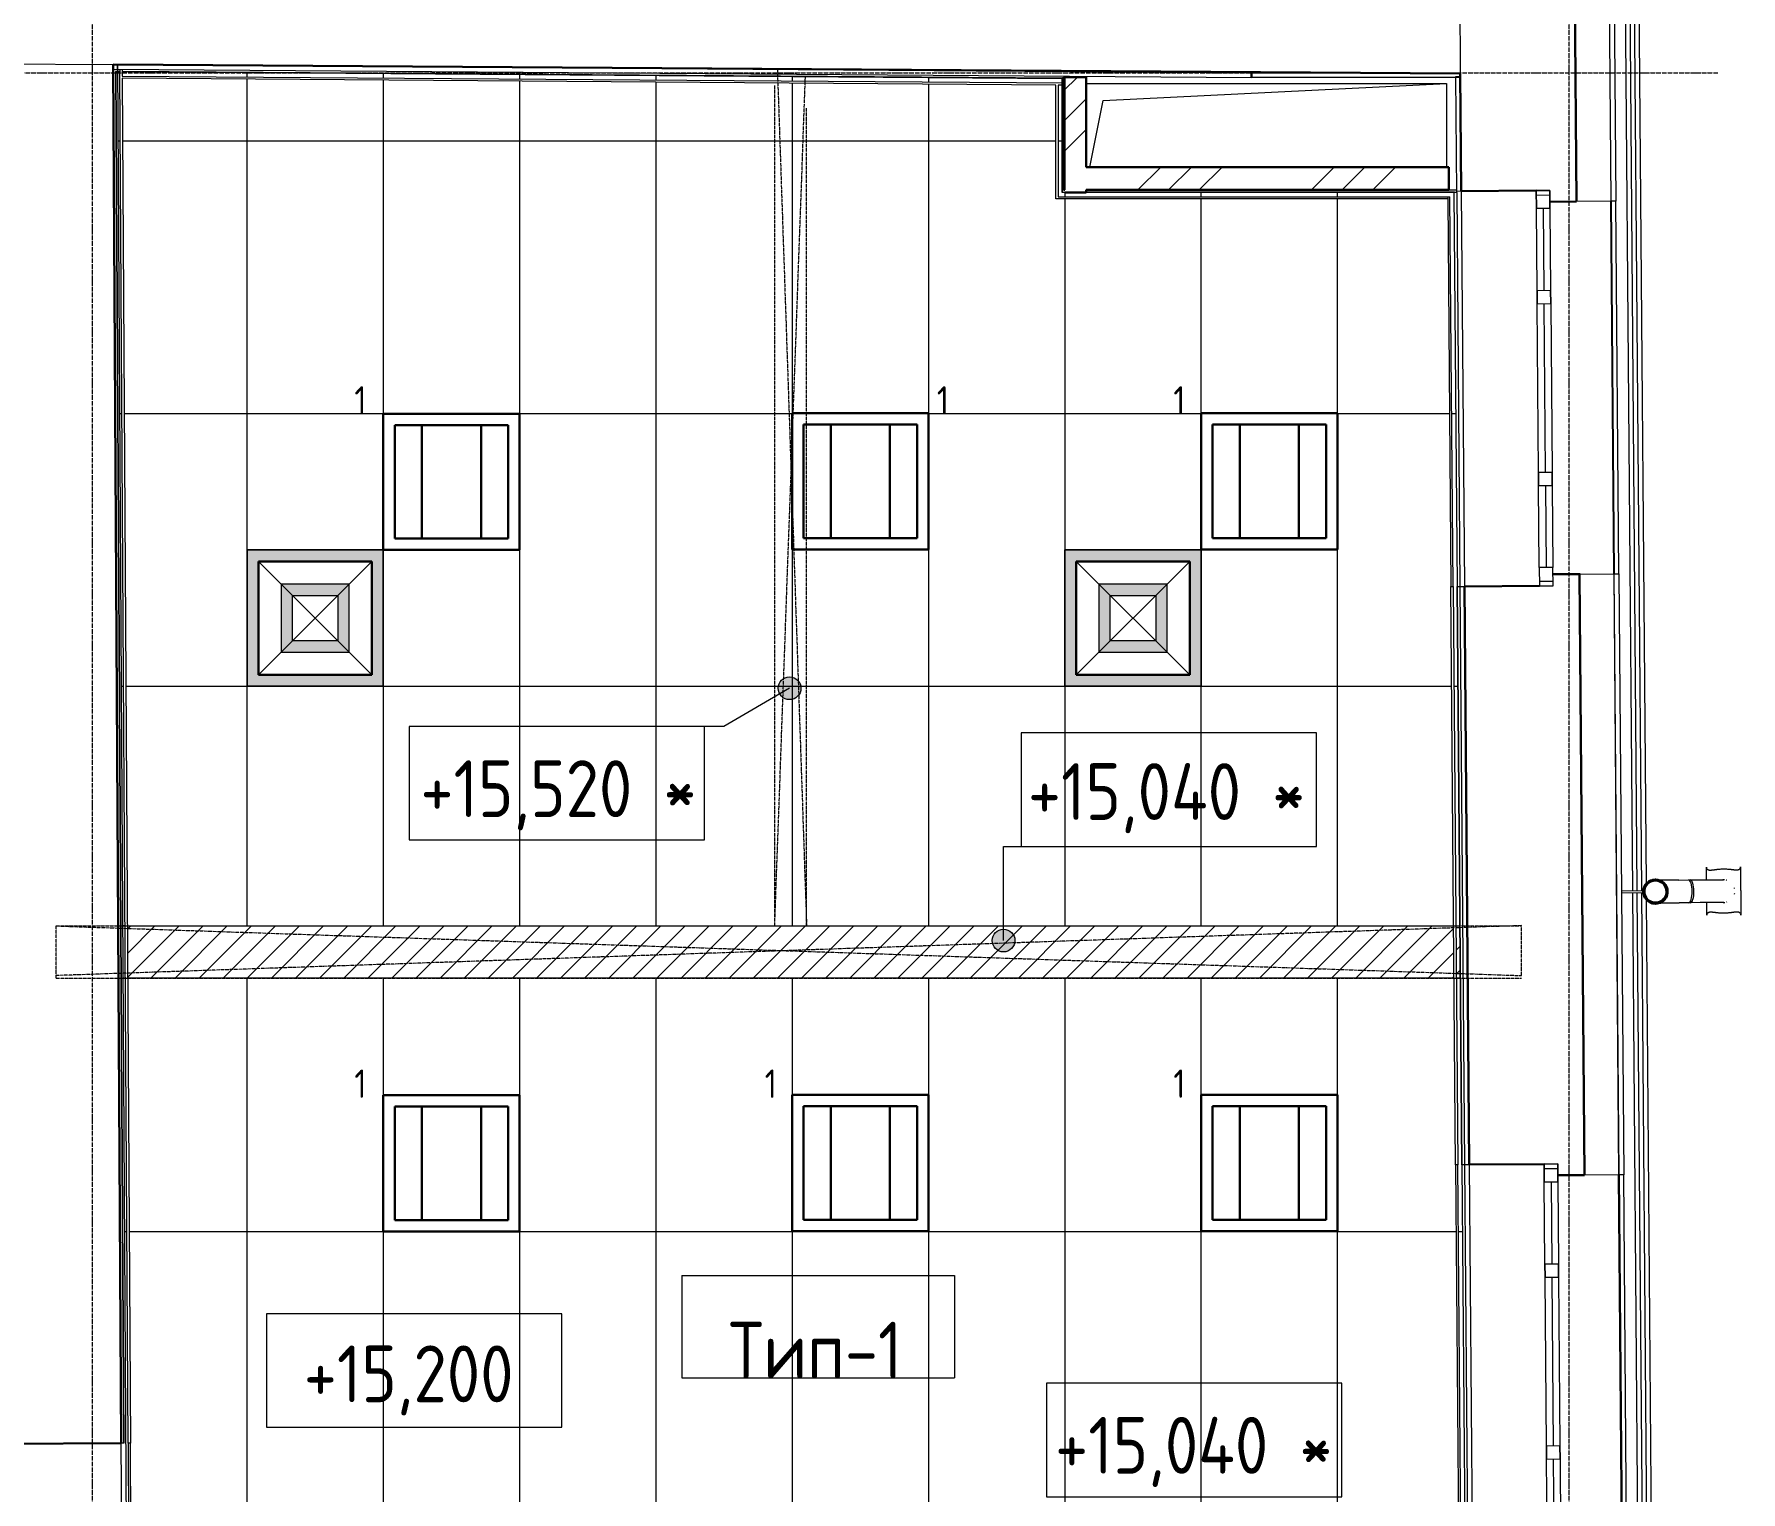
# Model space of a CAD drawing. Header units: millimetres. Extents: x -10051 to 73829, y -4843 to 44223.
# Drawn here: x 48592 to 56105, y 30300 to 36715 of the extents above; entities that cross this region are included whole.
import ezdxf

# ---------------------------------------------------------------- set-up
doc = ezdxf.new("R2010")
doc.units = ezdxf.units.MM
for name, pattern in [('ADSK_Линия сетки', [25, 20, -2.5, 0, -2.5]), ('ADSK_Штрих_ш3 п1_5', [4.5, 3, -1.5]), ('ADSK_Штрихпунктирная 2 точки_ш15 п1_5 п1_5 п1_5', [19.5, 15, -1.5, 0, -1.5, 0, -1.5])]:
    doc.linetypes.add(name, pattern=pattern)
for name, color, linetype, lineweight in [('_ Окна', 7, 'Continuous', 9), ('Аннотация', 7, 'Continuous', 20), ('Каркас', 7, 'Continuous', 18), ('Марки', 7, 'Continuous', 20), ('Обобщенные модели', 7, 'Continuous', 18), ('Окна', 7, 'Continuous', 9), ('Оси', 7, 'Continuous', 9), ('Отметки', 7, 'Continuous', 9), ('Перекрытие', 7, 'Continuous', 18), ('Потолки', 7, 'Continuous', 9), ('Потолки штриховка', 7, 'Continuous', 9), ('Стены внутренние', 7, 'Continuous', 18), ('Стены наружные', 7, 'Continuous', 18), ('Стены несущие', 7, 'Continuous', 30), ('Стены отделка', 7, 'Continuous', 30), ('Стены штриховка', 7, 'Continuous', 9), ('Узлы', 7, 'Continuous', 18)]:
    doc.layers.add(name, color=color, linetype=linetype, lineweight=lineweight)
doc.layers.add('Линии', color=7, linetype='Continuous', lineweight=9, true_color=0x00a600)
doc.styles.add('GOST Common_2', font='GOST_Common.ttf', dxfattribs={"width": 0.9, "height": 250})
doc.styles.add('GOST Common_4', font='GOST_Common.ttf', dxfattribs={"width": 0.9, "height": 200})
doc.styles.add('GOST Common_B', font='', dxfattribs={"width": 0.9, "height": 250})
doc.styles.get('GOST Common_B').set_extended_font_data('GOST Common', bold=True)
pattern_1 = [(45, (0, 0), (-381.661, 381.661), []), (45, (134.94, 0), (0, 763.3218), []), (45, (-134.94, 0), (0, 763.3218), [])]

# ---------------------------------------------------------------- blocks, each defined once
blk = doc.blocks.new('Водосток - Тип 1 _карниз больше 490мм_-5169719-План потолков 4-го этажа')
at = {"layer": 'Обобщенные модели'}
for p, q in [((18.8, 535), (24.9, 535)), ((225.1, 535), (231.2, 535)), ((24.9, 385), (18.8, 385)), ((231.2, 385), (225.1, 385)), ((75, 313.8), (75, 356.4)), ((75, 306.2), (75, 313.8)), ((75, 263.6), (75, 306.2)), ((175, 356.4), (175, 313.8)), ((175, 313.8), (175, 306.2)), ((175, 306.2), (175, 263.6)), ((120, 10), (120, 109.1)), ((130, 109.1), (130, 10)), ((120, -12.6), (120, -10)), ((130, -10), (130, -12.6))]:
    blk.add_line(p, q, dxfattribs=at)
at = {"layer": 'Обобщенные модели', "flags": 128}
for points in [[(75, 356.4), (75, 362), (75, 367.6), (75, 373.1), (75, 378.5), (75, 383.8), (75, 388.9), (75, 394), (75, 398.9), (75, 403.6), (75, 408.2), (75, 412.7), (75, 417), (75, 421.1), (75, 425.1), (75, 428.8), (75, 432.4), (75, 435.7), (75, 438.9), (75, 441.9), (75, 444.6), (75, 447.2), (75, 449.5), (75, 451.6), (75, 453.4), (75, 455.1), (75, 456.5), (75, 457.7), (75, 458.6), (75, 459.3), (75, 459.8), (75, 460), (75, 460)], [(175, 460), (175, 459.9), (175, 459.5), (175, 458.9), (175, 458.1), (175, 457), (175, 455.7), (175, 454.2), (175, 452.4), (175, 450.4), (175, 448.2), (175, 445.7), (175, 443), (175, 440.2), (175, 437.1), (175, 433.8), (175, 430.3), (175, 426.6), (175, 422.8), (175, 418.7), (175, 414.5), (175, 410.1), (175, 405.6), (175, 400.9), (175, 396), (175, 391), (175, 385.9), (175, 380.7), (175, 375.4), (175, 369.9), (175, 364.4), (175, 358.7), (175, 356.4)], [(75, 263.6), (75, 258), (75, 252.4), (75, 246.9), (75, 241.5), (75, 236.2), (75, 231.1), (75, 226), (75, 221.1), (75, 216.4), (75, 211.8), (75, 207.3), (75, 203), (75, 198.9), (75, 194.9), (75, 191.2), (75, 187.6), (75, 184.3), (75, 181.1), (75, 178.1), (75, 175.4), (75, 173)], [(175, 173), (175, 174.3), (175, 177), (175, 179.8), (175, 182.9), (175, 186.2), (175, 189.7), (175, 193.4), (175, 197.2), (175, 201.3), (175, 205.5), (175, 209.9), (175, 214.4), (175, 219.1), (175, 224), (175, 229), (175, 234.1), (175, 239.3), (175, 244.6), (175, 250.1), (175, 255.6), (175, 261.3), (175, 263.6)]]:
    blk.add_lwpolyline(points, dxfattribs=at)
at = {"layer": 'Обобщенные модели'}
for start, end in [(174.54437, 183.38559), (163.32487, 166.67519), (103.32484, 106.67517), (73.32483, 76.67516), (13.32481, 16.67513), (356.72694, 5.45563)]:
    blk.add_arc((125, 460), 50, start, end, dxfattribs=at)
at = {"layer": 'Обобщенные модели', "lineweight": 40}
for radius, start, end in [(52, 90, 270), (50, 90, 270), (50, 90, 270), (52, 270, 90), (50, 270, 90), (50, 270, 90)]:
    blk.add_arc((125, 160), radius, start, end, dxfattribs=at)
at = {"layer": 'Обобщенные модели'}
for centre, major_axis, start_param, end_param in [((125, 313.8), (50, 0), 1.570796, 3.141593), ((125, 313.8), (-50, 0), 4.712389, 6.283185), ((125, 306.2), (50, 0), 1.570796, 3.141593), ((125, 306.2), (-50, 0), 4.712389, 6.283185), ((125, 313.8), (50, 0), 0, 1.570796), ((125, 313.8), (-50, 0), 3.141593, 4.712389), ((125, 306.2), (50, 0), 0, 1.570796), ((125, 306.2), (-50, 0), 3.141593, 4.712389)]:
    blk.add_ellipse(centre, major_axis=major_axis, ratio=0.309017, start_param=start_param, end_param=end_param, dxfattribs=at)
for points, knots in [([(18.8, 385), (21.1, 385), (25.1, 385.7), (28.9, 388.6), (30.8, 392.1), (31.6, 394.9), (32, 397.4), (32.1, 399.4), (32.2, 401.5), (32.2, 403.8), (32.1, 406.2), (31.9, 408.7), (31.6, 411.4), (31.3, 414.1), (31, 417), (30.6, 419.9), (30.2, 422.9), (29.8, 426), (29.4, 429.2), (29, 432.4), (28.7, 435.7), (28.3, 440.2), (27.8, 445.9), (27.4, 455.3), (27.4, 464.8), (27.8, 474.1), (28.3, 479.8), (28.7, 484.3), (29, 487.6), (29.4, 490.8), (29.8, 494), (30.2, 497.1), (30.6, 500.1), (31, 503.1), (31.3, 505.9), (31.6, 508.6), (31.9, 511.3), (32.1, 513.8), (32.2, 516.2), (32.2, 518.5), (32.1, 520.6), (32, 522.7), (31.6, 525.1), (30.8, 527.9), (28.9, 531.5), (25.1, 534.3), (21.1, 535), (18.8, 535)], [-1, -1, -1, -1, -0.941176, -0.882353, -0.852941, -0.823529, -0.808824, -0.794118, -0.779412, -0.764706, -0.75, -0.735294, -0.720588, -0.705882, -0.691176, -0.676471, -0.661765, -0.647059, -0.632353, -0.617647, -0.602941, -0.588235, -0.558824, -0.529412, -0.470588, -0.441176, -0.411765, -0.397059, -0.382353, -0.367647, -0.352941, -0.338235, -0.323529, -0.308824, -0.294118, -0.279412, -0.264706, -0.25, -0.235294, -0.220588, -0.205882, -0.191176, -0.176471, -0.147059, -0.117647, -0.058824, 0, 0, 0, 0]), ([(18.8, 535), (22.1, 535), (28.9, 535), (39.4, 535), (48.4, 535), (56, 535), (60.8, 535), (64.9, 535), (67.9, 535), (71, 535), (74.3, 535), (77.6, 535), (81, 535), (83.9, 535), (86.4, 535), (88.2, 535), (90.2, 535), (92.8, 535), (96.1, 535), (99.6, 535), (102.5, 535), (104.8, 535), (107.1, 535), (110.3, 535), (116, 535), (121.3, 535), (125, 535)], [-1, -1, -1, -1, -0.875, -0.75, -0.625, -0.5625, -0.5, -0.46875, -0.4375, -0.40625, -0.375, -0.34375, -0.3125, -0.28125, -0.265625, -0.25, -0.234375, -0.21875, -0.1875, -0.15625, -0.140625, -0.125, -0.109375, -0.09375, -0.0625, 0, 0, 0, 0]), ([(125, 535), (128.7, 535), (134, 535), (139.7, 535), (142.9, 535), (145.2, 535), (147.5, 535), (150.4, 535), (153.9, 535), (157.2, 535), (159.8, 535), (161.8, 535), (163.6, 535), (166.1, 535), (169, 535), (172.4, 535), (175.7, 535), (179, 535), (182.1, 535), (185.1, 535), (189.2, 535), (194, 535), (201.6, 535), (210.6, 535), (221.1, 535), (227.9, 535), (231.2, 535)], [-1, -1, -1, -1, -0.9375, -0.90625, -0.890625, -0.875, -0.859375, -0.84375, -0.8125, -0.78125, -0.765625, -0.75, -0.734375, -0.71875, -0.6875, -0.65625, -0.625, -0.59375, -0.5625, -0.53125, -0.5, -0.4375, -0.375, -0.25, -0.125, 0, 0, 0, 0]), ([(231.2, 535), (228.9, 535), (224.9, 534.3), (221.1, 531.4), (219.2, 527.9), (218.4, 525.1), (218, 522.6), (217.9, 520.6), (217.8, 518.5), (217.8, 516.2), (217.9, 513.8), (218.1, 511.3), (218.4, 508.6), (218.7, 505.9), (219, 503), (219.4, 500.1), (219.8, 497.1), (220.2, 494), (220.6, 490.8), (221, 487.6), (221.3, 484.3), (221.7, 479.8), (222.2, 474.1), (222.6, 464.7), (222.6, 455.2), (222.2, 445.9), (221.7, 440.2), (221.3, 435.7), (221, 432.4), (220.6, 429.2), (220.2, 426), (219.8, 422.9), (219.4, 419.9), (219, 416.9), (218.7, 414.1), (218.4, 411.4), (218.1, 408.7), (217.9, 406.2), (217.8, 403.8), (217.8, 401.5), (217.9, 399.4), (218, 397.3), (218.4, 394.9), (219.2, 392.1), (221.1, 388.5), (224.9, 385.7), (228.9, 385), (231.2, 385)], [-1, -1, -1, -1, -0.941176, -0.882353, -0.852941, -0.823529, -0.808824, -0.794118, -0.779412, -0.764706, -0.75, -0.735294, -0.720588, -0.705882, -0.691176, -0.676471, -0.661765, -0.647059, -0.632353, -0.617647, -0.602941, -0.588235, -0.558824, -0.529412, -0.470588, -0.441176, -0.411765, -0.397059, -0.382353, -0.367647, -0.352941, -0.338235, -0.323529, -0.308824, -0.294118, -0.279412, -0.264706, -0.25, -0.235294, -0.220588, -0.205882, -0.191176, -0.176471, -0.147059, -0.117647, -0.058824, 0, 0, 0, 0]), ([(74.3, 385), (73.2, 385), (71, 385), (67.9, 385), (64.9, 385), (60.8, 385), (56, 385), (48.4, 385), (39.4, 385), (28.9, 385), (22.1, 385), (18.8, 385)], [-0.625, -0.625, -0.625, -0.625, -0.59375, -0.5625, -0.53125, -0.5, -0.4375, -0.375, -0.25, -0.125, 0, 0, 0, 0]), ([(231.2, 385), (227.9, 385), (221.1, 385), (210.6, 385), (201.6, 385), (194, 385), (189.2, 385), (185.1, 385), (182.1, 385), (179, 385), (176.8, 385), (175.7, 385)], [-1, -1, -1, -1, -0.875, -0.75, -0.625, -0.5625, -0.5, -0.46875, -0.4375, -0.40625, -0.375, -0.375, -0.375, -0.375])]:
    blk.add_open_spline(points, degree=3, knots=knots, dxfattribs=at)
blk = doc.blocks.new('окно трехпол с фрамугой - 1700-2320_h_ _нов_-2116873-План потолков 4-го этажа')
at = {"layer": '_ Окна', "lineweight": 18}
for p, q in [((-870, 75), (-870, 135)), ((-870, 135), (-790, 135)), ((-790, 135), (-790, 75)), ((-430, 75), (-430, 135)), ((-430, 135), (-370, 135)), ((-370, 135), (-370, 75)), ((370, 75), (370, 135)), ((370, 135), (430, 135)), ((430, 135), (430, 75)), ((790, 135), (790, 75)), ((870, 135), (790, 135)), ((870, 75), (870, 135)), ((-790, 75), (-870, 75)), ((-370, 75), (-430, 75)), ((430, 75), (370, 75)), ((790, 75), (870, 75))]:
    blk.add_line(p, q, dxfattribs=at)
at = {"layer": '_ Окна'}
for p, q in [((-850, 75), (-850, 135)), ((-790, 105), (-430, 105)), ((-370, 105), (370, 105)), ((430, 105), (790, 105)), ((850, 75), (850, 135))]:
    blk.add_line(p, q, dxfattribs=at)
at = {"layer": 'Окна'}
for p, q in [((-870, 135), (-870, 75)), ((-790, 135), (-870, 135)), ((-790, 135), (-430, 135)), ((-370, 135), (-430, 135)), ((-370, 135), (370, 135)), ((430, 135), (370, 135)), ((430, 135), (790, 135)), ((870, 135), (790, 135)), ((870, 75), (870, 135)), ((-870, 75), (-790, 75)), ((-430, 75), (-790, 75)), ((-430, 75), (-370, 75)), ((370, 75), (-370, 75)), ((370, 75), (430, 75)), ((790, 75), (430, 75)), ((790, 75), (870, 75))]:
    blk.add_line(p, q, dxfattribs=at)
blk = doc.blocks.new('GM_Отверстие прямоугольное _в плите_ - Отверстие-6376733-План потолков 4-го этажа')
at = {"layer": 'Обобщенные модели'}
for p, q in [((-792.6, 225), (792.6, 225)), ((-792.6, 225), (792.6, 225)), ((-717.6, 150), (792.6, 225)), ((792.6, 225), (792.6, -143.3)), ((792.6, 225), (792.6, -143.3)), ((-776.3, -143.3), (-717.6, 150))]:
    blk.add_line(p, q, dxfattribs=at)
blk = doc.blocks.new('Высотные отметки - Рамка-12095-План потолков 4-го этажа')
at = {"layer": 'Аннотация'}
for p, q in [((-6.5, 0), (-6.5, 5)), ((-6.5, 5), (6.5, 5)), ((6.5, 5), (6.5, 0)), ((6.5, 0), (-6.5, 0))]:
    blk.add_line(p, q, dxfattribs=at)
blk = doc.blocks.new('ADSK_Марка_Потолок - ADSK_Марка и Смещение от уровня-155896-План потолков 4-го этажа')
at = {"layer": 'Марки'}
for p, q in [((-6, 4.5), (-6, 0)), ((-6, 4.5), (6, 4.5)), ((6, 4.5), (6, 0)), ((-6, 0), (6, 0))]:
    blk.add_line(p, q, dxfattribs=at)

msp = doc.modelspace()

# ---------------------------------------------------------------- hatches: boundary and pattern name
at = {"layer": 'Отметки'}
h = msp.add_hatch(color=256, dxfattribs=at)
edge = h.paths.add_edge_path()
edge.add_arc((51917.749, 33836.308), 50, 0, 360)
h = msp.add_hatch(color=256, dxfattribs=at)
edge = h.paths.add_edge_path()
edge.add_arc((52859.494, 32726.061), 50, 0, 360)
at = {"layer": 'Потолки штриховка', "lineweight": 18}
h = msp.add_hatch(dxfattribs=at)
h.set_pattern_fill('FP_53', color=256, style=0, pattern_type=2)
h.set_pattern_definition([(90, (53129.43, 30244.9), (600, -4e-14), []), (0, (53129.4, 30244.9), (0, -1200), [])])
h.paths.add_polyline_path([(50015.929, 20835.573), (50015.929, 23530.09), (50010.929, 23530.09), (50010.929, 23528.09), (50012.929, 23528.09), (50012.929, 20835.573)])
h.paths.add_polyline_path([(50025.929, 20835.573), (54936.948, 20835.573), (54906.841, 24546.33), (49051.579, 24546.33), (49057.652, 23540.09), (50025.929, 23540.09), (50025.929, 21100.017)])
h.paths.add_polyline_path([(54958.04, 20835.573), (54964.949, 20835.573), (54934.937, 24546.33), (54916.937, 24546.33), (54946.948, 20835.573), (54950.811, 20835.573)])
h.paths.add_polyline_path([(49037.801, 23505.09), (50000.929, 23505.09), (50000.929, 23518.09), (49037.723, 23518.09)])
h.paths.add_polyline_path([(49047.652, 23530.09), (49041.579, 24546.33), (49031.578, 24546.33), (49037.651, 23530.09), (49047.481, 23530.09)])
h.paths.add_polyline_path([(49278.658, 24776.511), (54905.075, 24776.511), (54879.117, 27986), (49031.024, 27986), (49050.203, 24776.511), (49057.481, 24776.511)])
h.paths.add_polyline_path([(49030.203, 24776.511), (49040.203, 24776.511), (49021.024, 27986), (49011.024, 27986), (49029.916, 24824.504)])
h.paths.add_polyline_path([(54933.076, 24776.511), (54907.118, 27986), (54889.117, 27986), (54915.968, 24776.511), (54926.841, 24776.511)])
h.paths.add_polyline_path([(50212.605, 27998), (54879.02, 27998), (54877.403, 28198), (49029.757, 28198), (49030.952, 27998), (50093.811, 27998)])
h.paths.add_polyline_path([(54889.02, 27998), (54907.021, 27998), (54905.403, 28198), (54887.403, 28198)])
h.paths.add_polyline_path([(49020.952, 27998), (49019.116, 28198), (49009.757, 28198), (49010.952, 27998), (49019.116, 27998)])
h.paths.add_polyline_path([(49009.685, 28210), (49019.685, 28210), (49018.634, 28385.824), (49008.634, 28385.824), (49009.116, 28305.211)])
h.paths.add_polyline_path([(52629.637, 28210), (54877.306, 28210), (54875.884, 28385.824), (49028.635, 28385.824), (49029.685, 28210), (52364.336, 28210)])
h.paths.add_polyline_path([(54902.841, 28210), (54905.306, 28210), (54902.841, 28385.824), (54885.884, 28385.824), (54887.306, 28210), (54892.769, 28210)])
h.paths.add_polyline_path([(54872.776, 28770.09), (54842.123, 32560.09), (49003.69, 32560.09), (49026.338, 28770.09), (54862.834, 28770.09)])
h.paths.add_polyline_path([(54900.777, 28770.09), (54870.124, 32560.09), (54852.124, 32560.09), (54882.776, 28770.09), (54892.833, 28770.09)])
h.paths.add_polyline_path([(49006.338, 28770.09), (49016.338, 28770.09), (48993.69, 32560.09), (48983.689, 32560.09), (49006.268, 28781.771)])
h.paths.add_polyline_path([(52222.991, 32790.09), (54840.263, 32790.09), (54814.304, 35989.794), (53089.296, 35989.794), (53089.296, 36491.246), (48980.02, 36520.998), (49002.315, 32790.09), (51609.773, 32790.09)])
h.paths.add_polyline_path([(48985.915, 32790.09), (48992.315, 32790.09), (48969.84, 36549.07), (48959.852, 36549), (48982.315, 32790.09), (48983.689, 32790.09)])
h.paths.add_polyline_path([(54850.263, 32790.09), (54868.264, 32790.09), (54842.159, 36017.794), (53119.296, 36017.794), (53119.296, 36019.794), (53117.296, 36020.419), (53117.296, 36491.043), (53099.296, 36491), (53099.296, 35999.794), (54824.304, 35999.794), (54849.808, 32846.442)])
h.paths.add_polyline_path([(53117.296, 36501.044), (53117.296, 36519.044), (48979.853, 36549), (48980.02, 36530.998), (53099.296, 36501.174)])
h.paths.add_polyline_path([(53117.296, 36519.044), (53119.296, 36521.03), (53117.296, 36521.03)])
at = {"layer": 'Потолки штриховка', "lineweight": 18, "true_color": 0x787878}
h = msp.add_hatch(dxfattribs=at)
h.set_pattern_fill('FP_47', color=8, style=0, pattern_type=2)
h.set_pattern_definition([(45, (0, 0), (-53.03301, 53.03301), [])])
h.paths.add_polyline_path([(49991.621, 20615.573), (50000.929, 20615.573), (50000.929, 20835.573), (49985.871, 20835.573), (49985.871, 20615.573)])
h.paths.add_polyline_path([(54968.647, 20625.573), (54968.485, 20627.573), (54966.631, 20627.573), (54968.631, 20625.589)])
h.paths.add_polyline_path([(50012.929, 20627.573), (54966.631, 20627.573), (54966.404, 20645.573), (50015.929, 20645.573), (50015.929, 20835.573), (50012.929, 20835.573), (50012.929, 20642.573)])
h.paths.add_polyline_path([(50010.929, 20625.573), (50012.929, 20627.573), (50010.929, 20627.573)])
h.paths.add_polyline_path([(53940.888, 20655.573), (54938.404, 20655.573), (54936.948, 20835.573), (50025.929, 20835.573), (50025.929, 20655.573), (53891.082, 20655.573)])
h.paths.add_polyline_path([(54960.04, 20655.573), (54966.404, 20655.573), (54964.199, 20835.573), (54946.948, 20835.573), (54948.404, 20655.573), (54958.04, 20655.573)])
h.paths.add_polyline_path([(49031.578, 24546.33), (49041.574, 24547.142), (49039.115, 24776.511), (49030.203, 24776.485), (49031.577, 24546.511)])
h.paths.add_polyline_path([(54705.282, 24546.33), (54906.935, 24546.511), (54905.075, 24776.511), (49050.208, 24775.706), (49051.579, 24546.33), (54025.223, 24546.33)])
h.paths.add_polyline_path([(54926.841, 24546.33), (54934.933, 24546.797), (54933.076, 24776.511), (54915.075, 24776.511), (54916.937, 24546.33), (54925.968, 24546.33)])
h.paths.add_polyline_path([(49278.658, 28540.09), (54510.189, 28540.09), (54510.189, 28575.824), (49027.499, 28575.824), (49027.713, 28540.09), (49275.05, 28540.09)])
h.paths.add_polyline_path([(49008.395, 28540.09), (49017.708, 28540.929), (49017.499, 28575.824), (49007.499, 28575.824), (49007.712, 28540.09)])
h.paths.add_polyline_path([(49861.437, 28615.824), (54874.023, 28615.824), (54872.776, 28770.09), (49026.338, 28770.09), (49027.26, 28615.824), (49570.048, 28615.824)])
h.paths.add_polyline_path([(54902.024, 28615.824), (54900.777, 28770.09), (54882.784, 28769.083), (54884.024, 28615.824), (54892.833, 28615.824)])
h.paths.add_polyline_path([(49014.28, 28615.824), (49017.26, 28615.824), (49016.338, 28770.09), (49006.338, 28770.09), (49007.26, 28615.824), (49009.116, 28615.824)])
h.paths.add_polyline_path([(50347.174, 32560.09), (54842.123, 32560.09), (54840.263, 32790.09), (49002.315, 32790.09), (49003.69, 32560.09), (49933.563, 32560.09)])
h.paths.add_polyline_path([(54870.124, 32560.09), (54868.186, 32790.09), (54850.263, 32790.09), (54852.124, 32560.09), (54868.186, 32560.09)])
at = {"layer": 'Стены внутренние', "lineweight": 9}
h = msp.add_hatch(dxfattribs=at)
h.set_pattern_fill('FP_1', color=256, style=0, pattern_type=2)
h.set_pattern_definition(pattern_1)
h.paths.add_polyline_path([(53223.296, 36017.794), (53223.296, 36526.58), (53129.296, 36526.58), (53129.296, 36493.135), (53123.296, 36491), (53123.296, 36029.794), (53129.296, 36029.794), (53129.296, 36017.794), (53135.782, 36017.794)])
h = msp.add_hatch(dxfattribs=at)
h.set_pattern_fill('FP_1', color=256, style=0, pattern_type=2)
h.set_pattern_definition(pattern_1)
h.paths.add_polyline_path([(53358.109, 36029.794), (54819.142, 36029.794), (54819.142, 36129.794), (53223.296, 36129.794), (53223.296, 36029.794)])
at = {"layer": 'Узлы', "true_color": 0x939393}
h = msp.add_hatch(color=252, dxfattribs=at)
h.paths.add_polyline_path([(50079.432, 33844.906), (50129.432, 33844.906), (50129.432, 34444.906), (49529.432, 34444.906), (49529.432, 33844.906), (49579.432, 33844.906)])
h.paths.add_polyline_path([(50079.432, 33894.906), (49579.432, 33894.906), (49579.432, 34394.906), (50079.432, 34394.906), (50079.432, 34135.721)])
h.paths.add_polyline_path([(49729.432, 33994.906), (49979.432, 33994.906), (49979.432, 34294.906), (49679.432, 34294.906), (49679.432, 33994.906)])
h.paths.add_polyline_path([(49929.432, 34044.906), (49729.432, 34044.906), (49729.432, 34244.906), (49929.432, 34244.906), (49929.432, 34135.721)])
h = msp.add_hatch(color=252, dxfattribs=at)
h.paths.add_polyline_path([(53129.432, 33844.906), (53729.432, 33844.906), (53729.432, 34444.906), (53129.432, 34444.906), (53129.432, 33894.906)])
h.paths.add_polyline_path([(53679.432, 33894.906), (53179.432, 33894.906), (53179.432, 34394.906), (53679.432, 34394.906), (53679.432, 34135.721)])
h.paths.add_polyline_path([(53329.432, 33994.906), (53579.432, 33994.906), (53579.432, 34294.906), (53279.432, 34294.906), (53279.432, 33994.906)])
h.paths.add_polyline_path([(53529.432, 34044.906), (53329.432, 34044.906), (53329.432, 34244.906), (53529.432, 34244.906), (53529.432, 34135.721)])

# ---------------------------------------------------------------- linework, layer by layer
at = {"layer": 'Каркас', "color": 8, "linetype": 'ADSK_Штрих_ш3 п1_5', "lineweight": 9, "true_color": 0x808080}
for p, q in [((51863.811, 36560.12), (51863.811, 36561.618)), ((48992.315, 32790.09), (48982.315, 32790.09)), ((48993.69, 32560.09), (48983.689, 32560.09))]:
    msp.add_line(p, q, dxfattribs=at)
at = {"layer": 'Линии', "color": 7, "linetype": 'ADSK_Штрихпунктирная 2 точки_ш15 п1_5 п1_5 п1_5'}
for p, q in [((51852.142, 32790.09), (51987.317, 36527.646)), ((51863.811, 36561.618), (51992.472, 32790.09)), ((51852.142, 32790.09), (51852.142, 36490.09)), ((51992.472, 32790.09), (51992.472, 36390.09)), ((55138.737, 32791.89), (48689.761, 32571.89)), ((48689.761, 32560.09), (48689.761, 32790.09)), ((48689.761, 32790.09), (55138.737, 32790.09)), ((48691.312, 32790.09), (55138.737, 32571.89)), ((55138.737, 32571.89), (55138.737, 32791.89)), ((48689.761, 32560.09), (55138.737, 32560.09))]:
    msp.add_line(p, q, dxfattribs=at)
at = {"layer": 'Линии', "color": 5, "lineweight": 30, "true_color": 0x0000ff}
for p, q in [((50129.432, 35044.906), (50729.432, 35044.906)), ((50129.432, 34444.906), (50129.432, 35044.906)), ((50729.432, 35044.906), (50729.432, 34444.906)), ((51929.431, 35047.338), (52529.431, 35047.338)), ((51929.431, 34447.338), (51929.431, 35047.338)), ((52529.431, 35047.338), (52529.431, 34447.338)), ((50679.432, 34994.906), (50179.432, 34994.906)), ((50179.432, 34994.906), (50179.432, 34494.906)), ((50299.432, 34994.906), (50299.432, 34494.906)), ((50559.432, 34994.906), (50559.432, 34494.906)), ((50679.432, 34494.906), (50679.432, 34994.906)), ((52479.431, 34997.338), (51979.431, 34997.338)), ((51979.431, 34997.338), (51979.431, 34497.338)), ((52099.431, 34997.338), (52099.431, 34497.338)), ((52359.431, 34997.338), (52359.431, 34497.338)), ((52479.431, 34497.338), (52479.431, 34997.338)), ((50179.432, 34494.906), (50679.432, 34494.906)), ((51979.431, 34497.338), (52479.431, 34497.338)), ((50729.432, 34444.906), (50129.432, 34444.906)), ((52529.431, 34447.338), (51929.431, 34447.338)), ((50079.432, 34394.906), (49579.432, 34394.906)), ((49579.432, 34394.906), (49579.432, 33894.906)), ((50079.432, 33894.906), (50079.432, 34394.906)), ((53679.432, 34394.906), (53179.432, 34394.906)), ((53179.432, 34394.906), (53179.432, 33894.906)), ((53679.432, 33894.906), (53679.432, 34394.906)), ((49579.432, 33894.906), (50079.432, 33894.906)), ((53179.432, 33894.906), (53679.432, 33894.906)), ((51929.431, 32047.338), (52529.431, 32047.338)), ((51929.431, 31447.338), (51929.431, 32047.338)), ((52529.431, 32047.338), (52529.431, 31447.338)), ((53729.431, 32047.338), (54329.431, 32047.338)), ((53729.431, 31447.338), (53729.431, 32047.338)), ((54329.431, 32047.338), (54329.431, 31447.338)), ((52479.431, 31997.338), (51979.431, 31997.338)), ((51979.431, 31997.338), (51979.431, 31497.338)), ((52099.431, 31997.338), (52099.431, 31497.338)), ((52359.431, 31997.338), (52359.431, 31497.338)), ((52479.431, 31497.338), (52479.431, 31997.338)), ((54279.431, 31997.338), (53779.431, 31997.338)), ((53779.431, 31997.338), (53779.431, 31497.338)), ((53899.431, 31997.338), (53899.431, 31497.338)), ((54159.431, 31997.338), (54159.431, 31497.338)), ((54279.431, 31497.338), (54279.431, 31997.338)), ((51979.431, 31497.338), (52479.431, 31497.338)), ((53779.431, 31497.338), (54279.431, 31497.338)), ((52529.431, 31447.338), (51929.431, 31447.338)), ((54329.431, 31447.338), (53729.431, 31447.338))]:
    msp.add_line(p, q, dxfattribs=at)
at = {"layer": 'Линии', "color": 1, "lineweight": 30, "true_color": 0xff0000}
for p, q in [((53729.431, 35047.338), (54329.431, 35047.338)), ((53729.431, 34447.338), (53729.431, 35047.338)), ((54329.431, 35047.338), (54329.431, 34447.338)), ((54279.431, 34997.338), (53779.431, 34997.338)), ((53779.431, 34997.338), (53779.431, 34497.338)), ((53899.431, 34997.338), (53899.431, 34497.338)), ((54159.431, 34997.338), (54159.431, 34497.338)), ((54279.431, 34497.338), (54279.431, 34997.338)), ((53779.431, 34497.338), (54279.431, 34497.338)), ((54329.431, 34447.338), (53729.431, 34447.338)), ((50129.432, 32044.906), (50729.432, 32044.906)), ((50129.432, 31444.906), (50129.432, 32044.906)), ((50729.432, 32044.906), (50729.432, 31444.906)), ((50679.432, 31994.906), (50179.432, 31994.906)), ((50179.432, 31994.906), (50179.432, 31494.906)), ((50299.432, 31994.906), (50299.432, 31494.906)), ((50559.432, 31994.906), (50559.432, 31494.906)), ((50679.432, 31494.906), (50679.432, 31994.906)), ((50179.432, 31494.906), (50679.432, 31494.906)), ((50729.432, 31444.906), (50129.432, 31444.906))]:
    msp.add_line(p, q, dxfattribs=at)
at = {"layer": 'Линии', "color": 7, "lineweight": 18}
for p, q in [((49529.432, 34444.906), (50129.432, 34444.906)), ((49529.432, 33844.906), (49529.432, 34444.906)), ((50129.432, 34444.906), (50129.432, 33844.906)), ((53129.432, 34444.906), (53729.432, 34444.906)), ((53129.432, 33844.906), (53129.432, 34444.906)), ((53729.432, 34444.906), (53729.432, 33844.906)), ((49579.432, 34394.906), (50079.432, 33894.906)), ((50079.432, 34394.906), (49579.432, 33894.906)), ((53179.432, 34394.906), (53679.432, 33894.906)), ((53679.432, 34394.906), (53179.432, 33894.906)), ((50129.432, 33844.906), (49529.432, 33844.906)), ((53729.432, 33844.906), (53129.432, 33844.906))]:
    msp.add_line(p, q, dxfattribs=at)
at = {"layer": 'Линии', "color": 7}
for p, q in [((50129.432, 34444.906), (49529.432, 34444.906)), ((49529.432, 34444.906), (49529.432, 33844.906)), ((50129.432, 33844.906), (50129.432, 34444.906)), ((53729.432, 34444.906), (53129.432, 34444.906)), ((53129.432, 34444.906), (53129.432, 33844.906)), ((53729.432, 33844.906), (53729.432, 34444.906)), ((49579.432, 33894.906), (49579.432, 34394.906)), ((49579.432, 34394.906), (50079.432, 34394.906)), ((50079.432, 34394.906), (50079.432, 33894.906)), ((53179.432, 33894.906), (53179.432, 34394.906)), ((53179.432, 34394.906), (53679.432, 34394.906)), ((53679.432, 34394.906), (53679.432, 33894.906)), ((49679.432, 34294.906), (49679.432, 33994.906)), ((49979.432, 34294.906), (49679.432, 34294.906)), ((49979.432, 33994.906), (49979.432, 34294.906)), ((53279.432, 34294.906), (53279.432, 33994.906)), ((53579.432, 34294.906), (53279.432, 34294.906)), ((53579.432, 33994.906), (53579.432, 34294.906)), ((49729.432, 34244.906), (49929.432, 34244.906)), ((49729.432, 34044.906), (49729.432, 34244.906)), ((49929.432, 34244.906), (49929.432, 34044.906)), ((53329.432, 34244.906), (53529.432, 34244.906)), ((53329.432, 34044.906), (53329.432, 34244.906)), ((53529.432, 34244.906), (53529.432, 34044.906)), ((49929.432, 34044.906), (49729.432, 34044.906)), ((53529.432, 34044.906), (53329.432, 34044.906)), ((49679.432, 33994.906), (49979.432, 33994.906)), ((53279.432, 33994.906), (53579.432, 33994.906)), ((50079.432, 33894.906), (49579.432, 33894.906)), ((53679.432, 33894.906), (53179.432, 33894.906)), ((49529.432, 33844.906), (50129.432, 33844.906)), ((53129.432, 33844.906), (53729.432, 33844.906))]:
    msp.add_line(p, q, dxfattribs=at)
at = {"layer": 'Оси', "linetype": 'ADSK_Линия сетки'}
for p, q in [((48849.565, -3698.875), (48849.565, 44222.998)), ((55349.565, -3698.875), (55349.565, 44222.998)), ((-9251.096, 36545), (56004.853, 36545))]:
    msp.add_line(p, q, dxfattribs=at)
at = {"layer": 'Отметки', "lineweight": 20}
for p, q in [((51917.749, 33836.308), (51627.621, 33668.802)), ((51627.621, 33668.802), (50893.437, 33668.802)), ((52859.494, 33139.844), (53586.51, 33139.844)), ((52859.494, 32726.061), (52859.494, 33139.844)), ((49894.22, 30583.623), (50265.405, 30583.623))]:
    msp.add_line(p, q, dxfattribs=at)
at = {"layer": 'Отметки'}
for centre in [(51917.749, 33836.308), (52859.494, 32726.061)]:
    msp.add_circle(centre, 50, dxfattribs=at)
at = {"layer": 'Перекрытие'}
msp.add_line((52739.54, 36553.78), (53044.748, 36553.78), dxfattribs=at)
at = {"layer": 'Потолки'}
for p, q in [((49002.315, 32790.09), (54840.263, 32790.09)), ((54850.263, 32790.09), (54868.264, 32790.09)), ((54842.123, 32560.09), (49003.69, 32560.09)), ((54870.124, 32560.09), (54852.124, 32560.09))]:
    msp.add_line(p, q, dxfattribs=at)
at = {"layer": 'Стены внутренние'}
for p, q in [((54814.304, 35999.794), (54824.304, 35999.794)), ((54814.385, 35989.794), (54828.179, 34284.187)), ((54838.179, 34284.268), (54824.304, 35999.794)), ((54854.16, 36017.794), (54868.178, 34284.511)), ((54874.113, 36023.616), (54888.177, 34284.673)), ((54848.762, 31739.264), (54862.834, 29999.321)), ((54872.834, 29999.402), (54858.762, 31739.345)), ((54888.769, 31738.588), (54902.833, 29999.645)), ((54908.768, 31738.75), (54922.832, 29999.807)), ((49005.914, 30514.425), (49014.28, 29114.45)), ((49024.28, 29114.51), (49015.914, 30514.485))]:
    msp.add_line(p, q, dxfattribs=at)
at = {"layer": 'Стены наружные'}
for p, q in [((55629.032, 32945.45), (55544.648, 43379.041)), ((55649.03, 32945.612), (55564.647, 43379.132)), ((55669.029, 32945.774), (55584.646, 43379.222)), ((55688.815, 32972.253), (55604.858, 43353.03)), ((54842.159, 36017.794), (54856.178, 34284.414)), ((55545.177, 34339.988), (55531.913, 35979.934)), ((55534.488, 35979.955), (55547.751, 34340.009)), ((55567.751, 34340.17), (55554.487, 35980.117)), ((55758.359, 16954.954), (55629.109, 32935.97)), ((55778.357, 16955.116), (55649.107, 32936.06)), ((55798.355, 16955.277), (55669.107, 32936.15)), ((55818.141, 16981.757), (55689.318, 32909.958)), ((54876.761, 31739.491), (54890.833, 29999.548)), ((55579.831, 30055.122), (55566.568, 31695.068)), ((55569.143, 31695.089), (55582.406, 30055.143)), ((55602.405, 30055.304), (55589.142, 31695.251))]:
    msp.add_line(p, q, dxfattribs=at)
at = {"layer": 'Стены несущие'}
for p, q in [((55381.918, 35978.721), (55325.223, 42988.805)), ((54869.923, 36541.665), (48939.661, 36581.027)), ((48975.915, 30514.246), (48939.661, 36581.027)), ((53123.296, 36029.794), (53123.296, 36526.58)), ((53123.296, 36526.58), (53223.296, 36526.58)), ((53223.296, 36526.58), (53223.296, 36129.794)), ((54874.105, 36024.616), (54869.923, 36541.665)), ((53223.296, 36129.794), (54819.142, 36129.794)), ((54819.142, 36129.794), (54819.142, 36029.794)), ((53129.296, 36029.794), (53123.296, 36029.794)), ((53223.296, 36017.794), (53129.296, 36017.794)), ((54819.142, 36029.794), (53223.296, 36029.794)), ((53223.296, 36029.794), (53223.296, 36017.794)), ((55204.094, 36027.285), (54874.105, 36024.616)), ((55381.918, 35978.721), (55264.497, 35977.771)), ((55381.918, 35978.721), (55381.918, 35978.721)), ((55277.76, 34337.825), (55397.756, 34338.796)), ((55397.764, 34337.796), (55395.19, 34337.775)), ((55416.573, 31693.855), (55395.19, 34337.775)), ((55397.756, 34338.796), (55397.764, 34337.796)), ((54888.177, 34284.673), (55218.166, 34287.341)), ((54908.76, 31739.75), (54888.177, 34284.673)), ((55278.165, 34287.827), (55278.173, 34286.827)), ((55238.749, 31742.419), (54908.76, 31739.75)), ((55416.573, 31693.855), (55299.151, 31692.905)), ((48975.915, 30514.246), (48465.924, 30511.198))]:
    msp.add_line(p, q, dxfattribs=at)
at = {"layer": 'Стены отделка', "lineweight": 9}
for p, q in [((55469.89, 43648.805), (55531.913, 35979.934)), ((55534.488, 35979.955), (55472.464, 43648.805)), ((55492.303, 43668.805), (55554.487, 35980.117)), ((48939.661, 36580.898), (48959.661, 36581.018)), ((48939.779, 36561.29), (53952.065, 36525.001)), ((48951.851, 36549.202), (48987.915, 30514.318)), ((48969.852, 36549.072), (48951.851, 36549.202)), ((48959.661, 36581.018), (49055.188, 20595.583)), ((48959.769, 36561.145), (48959.913, 36581.145)), ((48959.913, 36581.145), (53952.21, 36545)), ((49005.914, 30514.425), (48969.852, 36549.072)), ((53117.296, 36519.044), (48979.853, 36549)), ((48979.853, 36549), (48979.96, 36530.998)), ((48979.96, 36530.998), (53123.296, 36501)), ((48980.02, 36520.998), (49015.914, 30514.485)), ((53089.296, 36491.246), (48980.02, 36520.998)), ((53117.296, 36019.794), (53117.296, 36519.044)), ((53129.296, 36530.957), (53129.296, 36029.794)), ((53949.71, 36545), (54869.71, 36545)), ((53949.71, 36525), (53949.71, 36545)), ((54869.71, 36525), (53949.71, 36525)), ((53952.21, 36545), (53952.065, 36525.001)), ((54850.029, 36528.503), (54870.028, 36528.665)), ((54854.16, 36017.794), (54850.029, 36528.503)), ((54869.71, 36545), (54869.71, 36525)), ((53089.296, 35989.794), (53089.296, 36491.246)), ((53123.296, 36491), (53099.296, 36491.174)), ((53099.296, 36491.174), (53099.296, 35999.794)), ((54814.385, 35989.794), (53089.296, 35989.794)), ((53099.296, 35999.794), (54814.304, 35999.794)), ((53129.296, 36017.794), (53119.296, 36017.794)), ((54854.16, 36017.794), (53223.296, 36017.794)), ((54814.304, 35999.794), (54814.385, 35989.794)), ((54819.142, 36029.794), (54854.063, 36029.794)), ((54874.113, 36023.616), (54854.114, 36023.454)), ((54874.105, 36024.616), (54874.113, 36023.616)), ((55531.913, 35979.934), (55381.918, 35978.721)), ((55554.487, 35980.117), (55534.488, 35979.955)), ((55395.19, 34337.775), (55395.182, 34338.775)), ((55397.756, 34338.796), (55545.177, 34339.988)), ((55545.177, 34339.988), (55566.568, 31695.068)), ((55547.751, 34340.009), (55567.751, 34340.17)), ((55569.143, 31695.089), (55547.751, 34340.009)), ((55567.751, 34340.17), (55589.142, 31695.251)), ((54828.179, 34284.187), (54838.179, 34284.268)), ((54848.762, 31739.264), (54828.179, 34284.187)), ((54838.179, 34284.268), (54858.762, 31739.345)), ((54856.178, 34284.414), (54888.177, 34284.673)), ((54876.761, 31739.491), (54856.178, 34284.414)), ((54868.178, 34284.511), (54888.769, 31738.588)), ((54858.762, 31739.345), (54848.762, 31739.264)), ((54888.761, 31739.588), (54876.761, 31739.491)), ((54908.768, 31738.75), (54888.769, 31738.588)), ((54908.76, 31739.75), (54908.768, 31738.75)), ((55566.568, 31695.068), (55416.573, 31693.855)), ((55589.142, 31695.251), (55569.143, 31695.089)), ((48987.915, 30514.318), (48975.915, 30514.246)), ((49035.188, 20595.463), (48975.915, 30514.246)), ((49015.914, 30514.485), (49005.914, 30514.425))]:
    msp.add_line(p, q, dxfattribs=at)
at = {"layer": 'Стены штриховка'}
for p, q in [((54866.85, 36921.694), (54869.923, 36541.665)), ((48429.885, 36584.411), (48939.661, 36581.027)), ((48949.839, 36551.217), (48985.915, 30514.306)), ((48969.84, 36551.072), (48949.839, 36551.217)), ((48969.78, 36561.073), (48969.852, 36549.072)), ((48979.781, 36561.001), (48979.853, 36549)), ((53119.296, 36521.03), (48979.841, 36551)), ((53119.296, 36017.794), (53119.296, 36521.03)), ((53117.296, 36019.794), (53129.296, 36019.794)), ((53117.296, 36017.794), (53117.296, 36019.794)), ((53119.296, 36017.794), (53117.296, 36017.794)), ((54844.143, 36019.794), (53223.296, 36019.794)), ((54844.159, 36017.794), (54844.143, 36019.794)), ((54878.761, 31739.507), (54858.178, 34284.43))]:
    msp.add_line(p, q, dxfattribs=at)

# ---------------------------------------------------------------- block references
at = {"layer": 'Марки', "xscale": 99.99999999999993, "yscale": 99.99999999999993, "zscale": 99.99999999999993}
msp.add_blockref('ADSK_Марка_Потолок - ADSK_Марка и Смещение от уровня-155896-План потолков 4-го этажа', (52042.831, 30801.135), dxfattribs=at)
at = {"layer": 'Обобщенные модели'}
msp.add_blockref('GM_Отверстие прямоугольное _в плите_ - Отверстие-6376733-План потолков 4-го этажа', (54015.918, 36273.112), dxfattribs=at)
at = {"layer": 'Обобщенные модели', "rotation": 270.4633818725631}
msp.add_blockref('Водосток - Тип 1 _карниз больше 490мм_-5169719-План потолков 4-го этажа', (55568.062, 33065.131), dxfattribs=at)
at = {"layer": 'Окна', "rotation": 270.4633818725627}
for p in [(55136.133, 35156.706), (55170.788, 30871.84)]:
    msp.add_blockref('окно трехпол с фрамугой - 1700-2320_h_ _нов_-2116873-План потолков 4-го этажа', p, dxfattribs=at)
at = {"layer": 'Отметки', "lineweight": 20, "extrusion": (0, 0, -1), "xscale": 99.99999999999993, "yscale": 99.99999999999993, "zscale": 99.99999999999993, "rotation": 180}
msp.add_blockref('Высотные отметки - Рамка-12095-План потолков 4-го этажа', (-50893.437, 33668.802), dxfattribs=at)
at = {"layer": 'Отметки', "lineweight": 20, "extrusion": (0, 0, -1), "xscale": 99.99999999999993, "yscale": 99.99999999999993, "zscale": 99.99999999999993}
for p in [(-53586.51, 33139.844), (-50265.405, 30583.623), (-53698.596, 30278.032)]:
    msp.add_blockref('Высотные отметки - Рамка-12095-План потолков 4-го этажа', p, dxfattribs=at)

# ---------------------------------------------------------------- texts
at = {"layer": 'Аннотация', "lineweight": 9, "char_height": 125, "width": 175.5, "attachment_point": 5, "line_spacing_factor": 1.022766, "style": 'GOST Common_4'}
for insert in [(50028.785, 35103.472), (52592.871, 35103.472), (53633.614, 35103.472), (50028.785, 32096.073), (51835.008, 32096.073), (53633.614, 32096.073)]:
    msp.add_mtext('\\pt180,360,540,720,900,1080,1260,1440,1620,1800,1980,2160,2340,2520,2700,2880,3060,3240,3420,3600,3780,3960,4140,4320,4500,4680,4860,5040,5220,5400,5580,5760;1 ', dxfattribs=dict(at, insert=insert))
at = {"layer": 'Марки', "lineweight": 9, "insert": (52032.2, 30923.29), "char_height": 250, "width": 792, "attachment_point": 5, "line_spacing_factor": 1.022766, "style": 'GOST Common_B'}
msp.add_mtext('\\pt1143,2286,3429,4572,5715,6858,8001,9144,10287,11430,12573,13716,14859,16002,17145,18288,19431,20574,21717,22860,24003,25146,26289,27432,28575,29718,30861,32004,33147,34290,35433,36576;Тип-1', dxfattribs=at)
at = {"layer": 'Отметки', "lineweight": 20, "char_height": 250, "attachment_point": 1, "line_spacing_factor": 1.022761, "style": 'GOST Common_2'}
for s, insert, width in [('+15,520 *', (50292.536, 33519.358), 1442.16184), ('+15,040 *', (52966.523, 33506.729), 1469.31552), ('+15,200', (49779.186, 30943.894), 1164.59094), ('+15,040 *', (53086.382, 30629.373), 1469.31552)]:
    msp.add_mtext(s, dxfattribs=dict(at, insert=insert, width=width))

doc.saveas('drawing.dxf')
